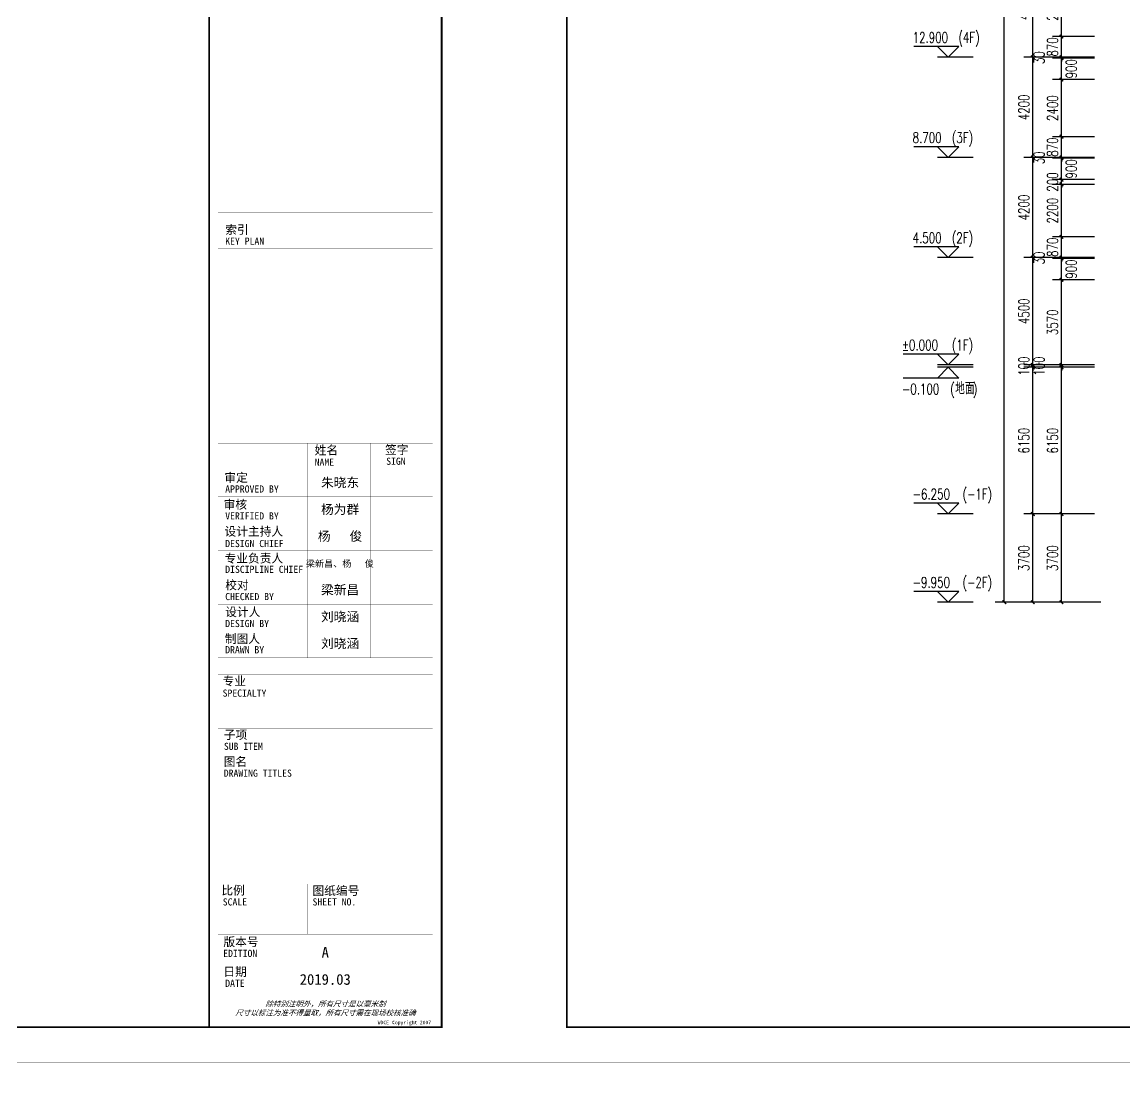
# Model space of a CAD drawing. Extents: x -781494 to 378714, y -27129 to 259749.
# Drawn here: x 107317 to 153563, y 61092 to 105621 of the extents above; entities that cross this region are included whole.
import ezdxf
from ezdxf.enums import TextEntityAlignment as Align

# ---------------------------------------------------------------- set-up
doc = ezdxf.new("R2010")
doc.units = 0
doc.header["$LTSCALE"] = 1000
doc.header["$MEASUREMENT"] = 0
for name, color, linetype in [('00-图签签名_10', 10, 'Continuous'), ('01-标注_尺寸', 124, 'Continuous'), ('DIM_ELEV', 3, 'Continuous'), ('PUB_DIM', 3, 'Continuous'), ('PUB_TEXT', 7, 'Continuous')]:
    doc.layers.add(name, color=color, linetype=linetype)
doc.styles.add('_TCH_DIM', font='SIMPLEX', dxfattribs={"bigfont": 'GBCBIG'})
doc.styles.add('_TCH_DIM_T3', font='SIMPLEX', dxfattribs={"width": 0.705882, "bigfont": 'GBCBIG'})
doc.styles.add('华文细黑', font='STXIHEI.TTF', dxfattribs={"height": 10})
doc.styles.add('图签信息$0$hwxh', font='STXIHEI.TTF')
doc.styles.add('图签信息$0$华文细黑', font='STXIHEI.TTF', dxfattribs={"height": 10})
doc.dimstyles.new('_TCH_ARCH&&150', dxfattribs={"dimtxt": 446.25, "dimasz": 150, "dimexe": 375, "dimexo": 450, "dimgap": 150, "dimtad": 1, "dimdec": 0, "dimzin": 0, "dimdsep": 46, "dimtxsty": '_TCH_DIM_T3', "dimblk": 'ARCHTICK', "dimcen": 0.09, "dimclrt": 7, "dimazin": 2, "dimtfac": 1, "dimtdec": 0, "dimtix": 1, "dimtmove": 2, "dimatfit": 3, "dimfxl": 0, "dimtolj": 1, "dimtzin": 0, "dimarcsym": 0})

# ---------------------------------------------------------------- blocks, each defined once
blk = doc.blocks.new('图框-A1')
for points, const_width in [([(0, 0), (841, 0), (841, 594), (0, 594)], 0.05), ([(766, 584), (25, 584), (25, 10), (766, 10)], 0.5)]:
    blk.add_lwpolyline(points, close=True, dxfattribs=dict(const_width=const_width))
blk = doc.blocks.new('图签信息$0$WDCE Copyright200X')
at = {"const_width": 0.016}
blk.add_lwpolyline([(-10.6, 1.26, 1), (-11.4, 1.26, 1)], format="xyb", close=True, dxfattribs=at)
at = {"style": '图签信息$0$华文细黑'}
for s, p in [('WDCE ', (-11.46, 0.5)), ('     Copyright ', (-3.51, 0.5))]:
    blk.add_text(s, height=1, dxfattribs=at).set_placement(p, align=Align.BOTTOM_RIGHT)
blk.add_text('c', height=0.6, dxfattribs=at).set_placement((-11.04, 1.35), align=Align.MIDDLE_CENTER)
blk.add_attdef('200X', text='', height=1, dxfattribs=at).set_placement((-0.45, 0.5), align=Align.BOTTOM_RIGHT)
blk = doc.blocks.new('图签信息$0$logo2')
h = blk.add_hatch(color=7)
h.paths.add_polyline_path([(19.02, -7.36), (15.84, -7.36), (15.84, -3.97), (18.97, -3.97), (18.97, -4.24), (16.46, -4.24), (16.46, -5.45), (18.81, -5.45), (18.81, -5.69), (16.47, -5.69), (16.47, -7.12), (19.02, -7.12)])
edge = h.paths.add_edge_path()
edge.add_spline(control_points=[(15.26, -4.21), (15.26, -4.21), (15.13, -4.65), (15.13, -4.65), (15.13, -4.65), (14.62, -4.1), (13.73, -4.1), (13.04, -4.1), (12.07, -4.54), (12.08, -5.62), (12.08, -6.49), (12.77, -7.16), (13.73, -7.17), (14.66, -7.17), (15.23, -6.68), (15.23, -6.68), (15.23, -6.68), (15.16, -7.11), (15.16, -7.11), (13.63, -7.7), (11.42, -7.29), (11.41, -5.64), (11.4, -3.72), (14.16, -3.66), (15.26, -4.21)], knot_values=[0, 0, 0, 0, 1, 1, 1, 2, 2, 2, 3, 3, 3, 4, 4, 4, 5, 5, 5, 6, 6, 6, 7, 7, 7, 8, 8, 8, 8], degree=3, periodic=0)
edge = h.paths.add_edge_path(flags=16)
edge.add_spline(control_points=[(10.23, -5.57), (10.23, -5.16), (10.12, -4.83), (9.9, -4.58), (9.63, -4.27), (9.23, -4.12), (8.69, -4.12), (8.69, -4.12), (7.64, -4.12), (7.64, -4.12), (7.64, -4.12), (7.64, -7.1), (7.64, -7.1), (7.64, -7.1), (8.66, -7.1), (8.66, -7.1), (9.13, -7.1), (9.52, -6.93), (9.82, -6.6), (10.09, -6.31), (10.23, -5.96), (10.23, -5.57)], knot_values=[0, 0, 0, 0, 1, 1, 1, 2, 2, 2, 3, 3, 3, 4, 4, 4, 5, 5, 5, 6, 6, 6, 7, 7, 7, 7], degree=3, periodic=0)
edge = h.paths.add_edge_path()
edge.add_spline(control_points=[(10.92, -5.51), (10.92, -5.96), (10.72, -6.37), (10.34, -6.72), (9.92, -7.1), (9.41, -7.29), (8.82, -7.29), (8.82, -7.29), (7.03, -7.29), (7.03, -7.29), (7.03, -7.29), (7.03, -3.92), (7.03, -3.92), (7.03, -3.92), (9.1, -3.92), (9.1, -3.92), (9.59, -3.92), (10.01, -4.06), (10.36, -4.34), (10.73, -4.64), (10.92, -5.03), (10.92, -5.51)], knot_values=[0, 0, 0, 0, 1, 1, 1, 2, 2, 2, 3, 3, 3, 4, 4, 4, 5, 5, 5, 6, 6, 6, 7, 7, 7, 7], degree=3, periodic=0)
at = {"lineweight": 0}
blk.add_lwpolyline([(19.02, -7.36), (15.84, -7.36), (15.84, -3.97), (18.97, -3.97), (18.97, -4.24), (16.46, -4.24), (16.46, -5.45), (18.81, -5.45), (18.81, -5.69), (16.47, -5.69), (16.47, -7.12), (19.02, -7.12), (19.02, -7.36)], dxfattribs=at)
for points, knots in [([(10.92, -5.51), (10.92, -5.96), (10.72, -6.37), (10.34, -6.72), (9.92, -7.1), (9.41, -7.29), (8.82, -7.29), (8.82, -7.29), (7.03, -7.29), (7.03, -7.29), (7.03, -7.29), (7.03, -3.92), (7.03, -3.92), (7.03, -3.92), (9.1, -3.92), (9.1, -3.92), (9.59, -3.92), (10.01, -4.06), (10.36, -4.34), (10.73, -4.64), (10.92, -5.03), (10.92, -5.51)], [0, 0, 0, 0, 1, 1, 1, 2, 2, 2, 3, 3, 3, 4, 4, 4, 5, 5, 5, 6, 6, 6, 7, 7, 7, 7]), ([(10.23, -5.57), (10.23, -5.16), (10.12, -4.83), (9.9, -4.58), (9.63, -4.27), (9.23, -4.12), (8.69, -4.12), (8.69, -4.12), (7.64, -4.12), (7.64, -4.12), (7.64, -4.12), (7.64, -7.1), (7.64, -7.1), (7.64, -7.1), (8.66, -7.1), (8.66, -7.1), (9.13, -7.1), (9.52, -6.93), (9.82, -6.6), (10.09, -6.31), (10.23, -5.96), (10.23, -5.57)], [0, 0, 0, 0, 1, 1, 1, 2, 2, 2, 3, 3, 3, 4, 4, 4, 5, 5, 5, 6, 6, 6, 7, 7, 7, 7]), ([(15.26, -4.21), (15.26, -4.21), (15.13, -4.65), (15.13, -4.65), (15.13, -4.65), (14.62, -4.1), (13.73, -4.1), (13.04, -4.1), (12.07, -4.54), (12.08, -5.62), (12.08, -6.49), (12.77, -7.16), (13.73, -7.17), (14.66, -7.17), (15.23, -6.68), (15.23, -6.68), (15.23, -6.68), (15.16, -7.11), (15.16, -7.11), (13.63, -7.7), (11.42, -7.29), (11.41, -5.64), (11.4, -3.72), (14.16, -3.66), (15.26, -4.21)], [0, 0, 0, 0, 1, 1, 1, 2, 2, 2, 3, 3, 3, 4, 4, 4, 5, 5, 5, 6, 6, 6, 7, 7, 7, 8, 8, 8, 8])]:
    blk.add_open_spline(points, degree=3, knots=knots, dxfattribs=at)
blk = doc.blocks.new('图签信息$0$logo1')
h = blk.add_hatch(color=8)
edge = h.paths.add_edge_path()
edge.add_spline(control_points=[(3.86, -5.21), (3.63, -5.88), (3.39, -6.56), (3.39, -6.56), (3.39, -6.56), (2.5, -3.91), (2.5, -3.91), (2.5, -3.91), (1.8, -3.91), (1.69, -3.91), (2.02, -4.39), (2.95, -7.27), (2.95, -7.27), (2.95, -7.27), (3.44, -7.27), (3.44, -7.27), (3.44, -7.27), (4.03, -5.66), (4.03, -5.66), (4.03, -5.66), (3.86, -5.21), (3.86, -5.21)], knot_values=[0, 0, 0, 0, 1, 1, 1, 2, 2, 2, 3, 3, 3, 4, 4, 4, 5, 5, 5, 6, 6, 6, 7, 7, 7, 7], degree=3, periodic=0)
h = blk.add_hatch(color=7)
edge = h.paths.add_edge_path()
edge.add_spline(control_points=[(6.04, -3.91), (6.09, -4.1), (5.2, -6.56), (5.2, -6.56), (5.2, -6.56), (4.3, -3.91), (4.3, -3.91), (4.3, -3.91), (3.6, -3.91), (3.49, -3.91), (3.82, -4.39), (4.75, -7.27), (4.75, -7.27), (4.75, -7.27), (5.24, -7.27), (5.24, -7.27), (5.24, -7.27), (6.33, -4.3), (6.33, -4.3), (6.33, -4.3), (6.48, -3.91), (6.48, -3.91), (6.48, -3.91), (6.21, -3.91), (6.04, -3.91)], knot_values=[0, 0, 0, 0, 1, 1, 1, 2, 2, 2, 3, 3, 3, 4, 4, 4, 5, 5, 5, 6, 6, 6, 7, 7, 7, 8, 8, 8, 8], degree=3, periodic=0)
at = {"color": 8, "lineweight": 0}
blk.add_open_spline([(3.86, -5.21), (3.63, -5.88), (3.39, -6.56), (3.39, -6.56), (3.39, -6.56), (2.5, -3.91), (2.5, -3.91), (2.5, -3.91), (1.8, -3.91), (1.69, -3.91), (2.02, -4.39), (2.95, -7.27), (2.95, -7.27), (2.95, -7.27), (3.44, -7.27), (3.44, -7.27), (3.44, -7.27), (4.03, -5.66), (4.03, -5.66), (4.03, -5.66), (3.86, -5.21), (3.86, -5.21)], degree=3, knots=[0, 0, 0, 0, 1, 1, 1, 2, 2, 2, 3, 3, 3, 4, 4, 4, 5, 5, 5, 6, 6, 6, 7, 7, 7, 7], dxfattribs=at)
at = {"lineweight": 0}
blk.add_open_spline([(6.04, -3.91), (6.09, -4.1), (5.2, -6.56), (5.2, -6.56), (5.2, -6.56), (4.3, -3.91), (4.3, -3.91), (4.3, -3.91), (3.6, -3.91), (3.49, -3.91), (3.82, -4.39), (4.75, -7.27), (4.75, -7.27), (4.75, -7.27), (5.24, -7.27), (5.24, -7.27), (5.24, -7.27), (6.33, -4.3), (6.33, -4.3), (6.33, -4.3), (6.48, -3.91), (6.48, -3.91), (6.48, -3.91), (6.21, -3.91), (6.04, -3.91)], degree=3, knots=[0, 0, 0, 0, 1, 1, 1, 2, 2, 2, 3, 3, 3, 4, 4, 4, 5, 5, 5, 6, 6, 6, 7, 7, 7, 8, 8, 8, 8], dxfattribs=at)
blk.add_blockref('图签信息$0$logo2', (0, 0))
blk = doc.blocks.new('图签信息$0$时间-logo')
at = {"layer": 'Defpoints', "lineweight": 0}
blk.add_lwpolyline([(0, -23.46), (-21.17, -23.46), (-21.17, 0), (0, 0), (0, -23.46)], dxfattribs=at)
blk.add_blockref('图签信息$0$logo1', (-20.97, 0))
at = {"style": '图签信息$0$hwxh'}
for s, height, p in [('华通设计顾问工程有限公司 ', 1.15, (-19.73, -9.05)), ('WALTON DESIGN & CONSULTING ENGINEERING CO., LTD.', 0.5, (-19.5, -10.1)), ('地址:北京市西城区西直门南小街135号西派国际3号楼 100035', 0.5, (-19.48, -11.94)), ('Address: Building No.3 C-Park, No.135 Xizhimen South Street, ', 0.47, (-19.48, -12.83)), ('Xicheng District, Beijing 100035, China ', 0.47, (-16.69, -13.72)), ('电话 Tel：                        （8610）83957395 ', 0.5, (-19.56, -14.91)), ('传真 Fax：                      （8610）83957590 ', 0.5, (-19.48, -15.8)), ('主页 Web：                      www.WDCE.com ', 0.5, (-19.48, -16.69)), ('邮件 E-mail：                    office@WDCE.com ', 0.5, (-19.48, -17.58)), ('资质号 Licence No.：    建筑甲级 A111010265 ', 0.5, (-19.48, -18.47)), ('   规划甲级 101195', 0.5, (-12.6, -19.36))]:
    blk.add_text(s, height=height, dxfattribs=at).set_placement(p)
blk = doc.blocks.new('图签信息')
at = {"const_width": 0.5}
for points in [[(-65, 574), (-65, 500.5), (0, 500.5), (0, 574)], [(-65, 0), (0, 0), (0, 500.5), (-65, 500.5)]]:
    blk.add_lwpolyline(points, close=True, dxfattribs=at)
at = {"const_width": 0.05}
for points in [[(-65, 566.5), (0, 566.5)], [(-39.14, 566.5), (-39.14, 500.5)], [(-19.1, 566.5), (-19.1, 500.5)], [(-65, 560.5), (0, 560.5)], [(-65, 554.5), (0, 554.5)], [(-65, 548.5), (0, 548.5)], [(-65, 542.5), (0, 542.5)], [(-65, 536.5), (0, 536.5)], [(-65, 530.5), (0, 530.5)], [(-65, 524.5), (0, 524.5)], [(-65, 518.5), (0, 518.5)], [(-65, 512.5), (0, 512.5)], [(-65, 512.5), (0, 512.5)], [(-65, 506.5), (0, 506.5)], [(-65, 500.5), (0, 500.5)], [(-62.5, 450.87), (-2.5, 450.87)], [(-62.5, 440.87), (-2.5, 440.87)], [(-2.5, 407.85), (-2.5, 436.12), (-62.5, 436.12), (-62.5, 407.85)], [(-62.5, 407.85), (-2.5, 407.85)], [(-62.5, 404.92), (-62.5, 227.83)], [(-62.5, 404.92), (-2.5, 404.92)], [(-62.5, 227.83), (-2.5, 227.83), (-2.5, 404.92)], [(-57.5, 338.36), (-7.5, 338.36)], [(-57.5, 288.83), (-7.5, 288.83)], [(-57.5, 234.85), (-7.5, 234.85)], [(-62.5, 227.83), (-2.5, 227.83)], [(-62.5, 217.74), (-2.5, 217.74)], [(-62.5, 103.26), (-2.5, 103.26), (-2.5, 163.26), (-62.5, 163.26), (-62.5, 103.26)], [(-37.5, 163.26), (-37.5, 103.26)], [(-20, 163.26), (-20, 103.26)], [(-62.5, 155.76), (-2.5, 155.76)], [(-62.5, 148.26), (-2.5, 148.26)], [(-62.5, 140.76), (-2.5, 140.76)], [(-62.5, 133.26), (-2.5, 133.26)], [(-62.5, 125.76), (-2.5, 125.76)], [(-62.5, 118.26), (-2.5, 118.26)], [(-62.5, 110.76), (-2.5, 110.76)], [(-62.5, 98.5), (-2.5, 98.5), (-2.5, 10), (-62.5, 10), (-62.5, 98.5)], [(-62.5, 83.5), (-2.5, 83.5)], [(-62.5, 76), (-2.5, 76)], [(-62.5, 40), (-2.5, 40)], [(-37.5, 40), (-37.5, 26)], [(-62.5, 26), (-2.5, 26)], [(-62.5, 18), (-2.5, 18)]]:
    blk.add_lwpolyline(points, dxfattribs=at)
at = {"ltscale": 0.001, "xscale": 2.834689937531525, "yscale": 2.834689937531525, "zscale": 2.834689937531525}
blk.add_blockref('图签信息$0$时间-logo', (-2.5, 404.92), dxfattribs=at)
blk.add_blockref('图签信息$0$WDCE Copyright200X', (-2.5, 0)).add_auto_attribs({'200X': '2007'})
at = {"style": '图签信息$0$华文细黑'}
for s, height, p in [('会签栏', 2.4, (-32.5, 573)), ('COUNTERSIGN', 2, (-32.5, 569.6))]:
    blk.add_text(s, height=height, dxfattribs=at).set_placement(p, align=Align.TOP_CENTER)
for s, height, p in [('签字', 2.4, (-37.22, 564.63)), ('日期', 2.4, (-17.79, 564.58)), ('SIGN', 2, (-30.32, 563.88)), ('DATE', 2, (-10.96, 563.7)), ('总图', 2.4, (-63, 559.5)), ('建筑', 2.4, (-63, 553.5)), ('结构', 2.4, (-63, 547.5)), ('给排水', 2.4, (-63, 541.5)), ('暖通', 2.4, (-63, 535.5)), ('电气', 2.4, (-63, 529.5)), ('景观', 2.4, (-63, 523.5)), ('室内', 2.4, (-63, 517.5)), ('方案', 2.4, (-63, 511.5)), ('绿色', 2.4, (-63, 505.5)), ('项目名称', 2.4, (-60.5, 498)), ('PROJECT NAME', 2, (-60.5, 494.08)), ('设计号', 2.4, (-60.54, 457.48)), ('PROJECT NO.', 2, (-60.5, 453.97)), ('阶段', 2.4, (-60.5, 447.47)), ('STAGE', 2, (-60.5, 443.97)), ('委托方', 2, (-60.9, 434.86)), ('CLIENT', 2, (-60.9, 431.86)), ('设计方', 2, (-60.5, 403.83)), ('DESIGNER', 2, (-60.5, 400.83)), ('索引', 2.4, (-60.5, 224.14)), ('KEY PLAN', 2, (-60.5, 220.74)), ('姓名', 2.4, (-35.5, 162.47)), ('签字', 2.4, (-15.81, 162.57)), ('NAME', 2, (-35.5, 158.96)), ('SIGN', 2, (-15.5, 159.2)), ('审定', 2.4, (-60.73, 154.81)), ('APPROVED BY', 2, (-60.5, 151.44)), ('审核', 2.4, (-60.95, 147.29)), ('VERIFIED BY', 2, (-60.5, 143.91)), ('设计主持人', 2.4, (-60.68, 139.76)), ('DESIGN CHIEF', 2, (-60.5, 136.19)), ('专业负责人', 2.4, (-60.67, 132.26)), ('DISCIPLINE CHIEF', 2, (-60.5, 128.98)), ('校对', 2.4, (-60.5, 124.76)), ('CHECKED BY', 2, (-60.5, 121.37)), ('设计人', 2.4, (-60.5, 117.26)), ('DESIGN BY', 2, (-60.5, 113.83)), ('制图人', 2.4, (-60.61, 109.76)), ('DRAWN BY', 2, (-60.5, 106.5)), ('专业', 2.4, (-61.23, 97.93)), ('SPECIALTY', 2, (-61.23, 94.38)), ('子项', 2.4, (-60.88, 82.92)), ('SUB ITEM', 2, (-60.88, 79.5)), ('图名', 2.4, (-60.91, 75.41)), ('DRAWING TITLES', 2, (-60.91, 72)), ('比例', 2.4, (-61.56, 39.42)), ('图纸编号', 2.4, (-36.1, 39.32)), ('SCALE', 2, (-61.19, 36)), ('SHEET NO.', 2, (-36.1, 36)), ('版本号', 2.4, (-61, 25.03)), ('EDITION', 2, (-61.06, 21.61)), ('日期', 2.4, (-61, 16.68)), ('DATE', 2, (-60.5, 13.26))]:
    blk.add_text(s, height=height, dxfattribs=at).set_placement(p, align=Align.TOP_LEFT)
for s, p in [('SITE PLAN', (-40.06, 557.7)), ('ARCHITECTURE', (-40.06, 552.7)), ('STRUCTURE', (-40.06, 546.7)), ('WATER', (-40.06, 540.7)), ('VENTILATION', (-40.06, 534.7)), ('ELECTRIC', (-40.14, 528.89)), ('LANDSCAPE', (-40.14, 522.89)), ('INTERIORS', (-40.14, 516.89)), ('PLAN', (-40.14, 510.89)), ('GREEN', (-40.14, 504.89))]:
    blk.add_text(s, height=1.5, dxfattribs=at).set_placement(p, align=Align.TOP_RIGHT)
at = {"color": 4, "style": '图签信息$0$华文细黑', "width": 0.75}
for s, p in [('通州区台湖镇104、109地块', (-32.5, 480.78)), ('F3其他类多功能用地项目', (-32.5, 470.91))]:
    blk.add_text(s, height=4.5, dxfattribs=at).set_placement(p, align=Align.CENTER)
at = {"color": 4, "style": '图签信息$0$华文细黑'}
for s, p in [('A', (-32.53, 19.4)), ('2019.03', (-32.53, 11.84))]:
    blk.add_text(s, height=3, dxfattribs=at).set_placement(p, align=Align.CENTER)
at = {"style": '图签信息$0$华文细黑', "oblique": 20}
for s, p in [('除特别注明外，所有尺寸是以毫米制', (-32.5, 6.5)), ('尺寸以标注为准不得量取，所有尺寸需在现场校核准确', (-32.5, 4))]:
    blk.add_text(s, height=1.5, dxfattribs=at).set_placement(p, align=Align.MIDDLE_CENTER)
at = {"color": 4, "ltscale": 0.001, "char_height": 3, "width": 58.4895, "style": '图签信息$0$华文细黑'}
for s, insert, attachment_point in [('通17-03', (-40.06, 455.51), 4), ('施工图', (-40.06, 445.51), 4), ('北京光谷科技园\\P开发建设有限公司', (-32.9, 419.71), 5)]:
    blk.add_mtext(s, dxfattribs=dict(at, insert=insert, attachment_point=attachment_point))
blk = doc.blocks.new('图签-A1')
at = {"color": 2}
blk.add_blockref('图签信息', (0, 0), dxfattribs=at)
blk = doc.blocks.new('_ArchTick')
at = {"color": 0, "linetype": 'ByBlock', "const_width": 0.4}
blk.add_lwpolyline([(-0.5, -0.5), (0.5, 0.5)], dxfattribs=at)
blk = doc.blocks.new('*D304')
at = {"layer": 'Defpoints', "color": 0, "transparency": 16777216}
for p in [(12391, 29919), (14228, 29919), (14228, 25719)]:
    blk.add_point(p, dxfattribs=at)
at = {"layer": 'PUB_DIM', "color": 0, "lineweight": -2, "transparency": 16777216}
for p, q in [((13778, 29919), (12016, 29919)), ((12391, 25719), (12391, 29919)), ((13778, 25719), (12016, 25719))]:
    blk.add_line(p, q, dxfattribs=at)
at = {"layer": 'PUB_DIM', "color": 0, "lineweight": -2, "transparency": 16777216, "xscale": 150, "yscale": 150, "zscale": 150}
for p, rotation in [((12391, 29919), 90), ((12391, 25719), 270)]:
    blk.add_blockref('_ArchTick', p, dxfattribs=dict(at, rotation=rotation))
at = {"layer": 'PUB_DIM', "color": 7, "transparency": 16777216, "insert": (12017, 27819), "char_height": 446.2, "attachment_point": 5, "rotation": 90, "style": '_TCH_DIM_T3'}
blk.add_mtext('\\A1;4200', dxfattribs=at)
blk = doc.blocks.new('*D305')
at = {"layer": 'Defpoints', "color": 0, "transparency": 16777216}
for p in [(12391, 25719), (14228, 25719), (14228, 21519)]:
    blk.add_point(p, dxfattribs=at)
at = {"layer": 'PUB_DIM', "color": 0, "lineweight": -2, "transparency": 16777216}
for p, q in [((13778, 25719), (12016, 25719)), ((12391, 21519), (12391, 25719)), ((13778, 21519), (12016, 21519))]:
    blk.add_line(p, q, dxfattribs=at)
at = {"layer": 'PUB_DIM', "color": 0, "lineweight": -2, "transparency": 16777216, "xscale": 150, "yscale": 150, "zscale": 150}
for p, rotation in [((12391, 25719), 90), ((12391, 21519), 270)]:
    blk.add_blockref('_ArchTick', p, dxfattribs=dict(at, rotation=rotation))
at = {"layer": 'PUB_DIM', "color": 7, "transparency": 16777216, "insert": (12017, 23619), "char_height": 446.2, "attachment_point": 5, "rotation": 90, "style": '_TCH_DIM_T3'}
blk.add_mtext('\\A1;4200', dxfattribs=at)
blk = doc.blocks.new('*D306')
at = {"layer": 'Defpoints', "color": 0, "transparency": 16777216}
for p in [(12391, 21519), (14228, 21519), (14228, 17319)]:
    blk.add_point(p, dxfattribs=at)
at = {"layer": 'PUB_DIM', "color": 0, "lineweight": -2, "transparency": 16777216}
for p, q in [((13778, 21519), (12016, 21519)), ((12391, 17319), (12391, 21519)), ((13778, 17319), (12016, 17319))]:
    blk.add_line(p, q, dxfattribs=at)
at = {"layer": 'PUB_DIM', "color": 0, "lineweight": -2, "transparency": 16777216, "xscale": 150, "yscale": 150, "zscale": 150}
for p, rotation in [((12391, 21519), 90), ((12391, 17319), 270)]:
    blk.add_blockref('_ArchTick', p, dxfattribs=dict(at, rotation=rotation))
at = {"layer": 'PUB_DIM', "color": 7, "transparency": 16777216, "insert": (12017, 19419), "char_height": 446.2, "attachment_point": 5, "rotation": 90, "style": '_TCH_DIM_T3'}
blk.add_mtext('\\A1;4200', dxfattribs=at)
blk = doc.blocks.new('*D307')
at = {"layer": 'Defpoints', "color": 0, "transparency": 16777216}
for p in [(12391, 17319), (14228, 17319), (14228, 12819)]:
    blk.add_point(p, dxfattribs=at)
at = {"layer": 'PUB_DIM', "color": 0, "lineweight": -2, "transparency": 16777216}
for p, q in [((13778, 17319), (12016, 17319)), ((12391, 12819), (12391, 17319)), ((13778, 12819), (12016, 12819))]:
    blk.add_line(p, q, dxfattribs=at)
at = {"layer": 'PUB_DIM', "color": 0, "lineweight": -2, "transparency": 16777216, "xscale": 150, "yscale": 150, "zscale": 150}
for p, rotation in [((12391, 17319), 90), ((12391, 12819), 270)]:
    blk.add_blockref('_ArchTick', p, dxfattribs=dict(at, rotation=rotation))
at = {"layer": 'PUB_DIM', "color": 7, "transparency": 16777216, "insert": (12017, 15069), "char_height": 446.2, "attachment_point": 5, "rotation": 90, "style": '_TCH_DIM_T3'}
blk.add_mtext('\\A1;4500', dxfattribs=at)
blk = doc.blocks.new('*D308')
at = {"layer": 'Defpoints', "color": 0, "transparency": 16777216}
for p in [(12391, 12819), (14228, 12819), (14228, 12719)]:
    blk.add_point(p, dxfattribs=at)
at = {"layer": 'PUB_DIM', "color": 0, "lineweight": -2, "transparency": 16777216}
for p, q in [((12391, 12819), (12391, 12969)), ((13778, 12819), (12016, 12819)), ((13778, 12719), (12016, 12719)), ((12391, 12719), (12391, 12819)), ((12391, 12719), (12391, 12569))]:
    blk.add_line(p, q, dxfattribs=at)
at = {"layer": 'PUB_DIM', "color": 0, "lineweight": -2, "transparency": 16777216, "xscale": 150, "yscale": 150, "zscale": 150}
for p, rotation in [((12391, 12819), 270), ((12391, 12719), 90)]:
    blk.add_blockref('_ArchTick', p, dxfattribs=dict(at, rotation=rotation))
at = {"layer": 'PUB_DIM', "color": 7, "transparency": 16777216, "insert": (12017, 12769), "char_height": 446.2, "attachment_point": 5, "rotation": 90, "style": '_TCH_DIM_T3'}
blk.add_mtext('\\A1;100', dxfattribs=at)
blk = doc.blocks.new('*D309')
at = {"layer": 'Defpoints', "color": 0, "transparency": 16777216}
for p in [(12391, 12719), (14228, 12719), (14228, 6569)]:
    blk.add_point(p, dxfattribs=at)
at = {"layer": 'PUB_DIM', "color": 0, "lineweight": -2, "transparency": 16777216}
for p, q in [((13778, 12719), (12016, 12719)), ((12391, 6569), (12391, 12719)), ((13778, 6569), (12016, 6569))]:
    blk.add_line(p, q, dxfattribs=at)
at = {"layer": 'PUB_DIM', "color": 0, "lineweight": -2, "transparency": 16777216, "xscale": 150, "yscale": 150, "zscale": 150}
for p, rotation in [((12391, 12719), 90), ((12391, 6569), 270)]:
    blk.add_blockref('_ArchTick', p, dxfattribs=dict(at, rotation=rotation))
at = {"layer": 'PUB_DIM', "color": 7, "transparency": 16777216, "insert": (12017, 9644), "char_height": 446.2, "attachment_point": 5, "rotation": 90, "style": '_TCH_DIM_T3'}
blk.add_mtext('\\A1;6150', dxfattribs=at)
blk = doc.blocks.new('*D310')
at = {"layer": 'Defpoints', "color": 0, "transparency": 16777216}
for p in [(12391, 6569), (14228, 6569), (14228, 2869)]:
    blk.add_point(p, dxfattribs=at)
at = {"layer": 'PUB_DIM', "color": 0, "lineweight": -2, "transparency": 16777216}
for p, q in [((13778, 6569), (12016, 6569)), ((12391, 2869), (12391, 6569)), ((13778, 2869), (12016, 2869))]:
    blk.add_line(p, q, dxfattribs=at)
at = {"layer": 'PUB_DIM', "color": 0, "lineweight": -2, "transparency": 16777216, "xscale": 150, "yscale": 150, "zscale": 150}
for p, rotation in [((12391, 6569), 90), ((12391, 2869), 270)]:
    blk.add_blockref('_ArchTick', p, dxfattribs=dict(at, rotation=rotation))
at = {"layer": 'PUB_DIM', "color": 7, "transparency": 16777216, "insert": (12017, 4719), "char_height": 446.2, "attachment_point": 5, "rotation": 90, "style": '_TCH_DIM_T3'}
blk.add_mtext('\\A1;3700', dxfattribs=at)
blk = doc.blocks.new('*D311')
at = {"layer": 'Defpoints', "color": 0, "transparency": 16777216}
for p in [(11191, 57619), (15690, 57619), (15690, 2869)]:
    blk.add_point(p, dxfattribs=at)
at = {"layer": 'PUB_DIM', "color": 0, "lineweight": -2, "transparency": 16777216}
for p, q in [((15240, 57619), (10816, 57619)), ((11191, 2869), (11191, 57619)), ((15240, 2869), (10816, 2869))]:
    blk.add_line(p, q, dxfattribs=at)
at = {"layer": 'PUB_DIM', "color": 0, "lineweight": -2, "transparency": 16777216, "xscale": 150, "yscale": 150, "zscale": 150}
for p, rotation in [((11191, 57619), 90), ((11191, 2869), 270)]:
    blk.add_blockref('_ArchTick', p, dxfattribs=dict(at, rotation=rotation))
at = {"layer": 'PUB_DIM', "color": 7, "transparency": 16777216, "insert": (10817, 30244), "char_height": 446.2, "attachment_point": 5, "rotation": 90, "style": '_TCH_DIM_T3'}
blk.add_mtext('\\A1;54750', dxfattribs=at)
blk = doc.blocks.new('*D343')
at = {"layer": 'Defpoints', "color": 0, "transparency": 16777216}
for p in [(13591, 28989), (15428, 28989), (15428, 26589)]:
    blk.add_point(p, dxfattribs=at)
at = {"layer": 'PUB_DIM', "color": 0, "lineweight": -2, "transparency": 16777216}
for p, q in [((14978, 28989), (13216, 28989)), ((13591, 26589), (13591, 28989)), ((14978, 26589), (13216, 26589))]:
    blk.add_line(p, q, dxfattribs=at)
at = {"layer": 'PUB_DIM', "color": 0, "lineweight": -2, "transparency": 16777216, "xscale": 150, "yscale": 150, "zscale": 150}
for p, rotation in [((13591, 28989), 90), ((13591, 26589), 270)]:
    blk.add_blockref('_ArchTick', p, dxfattribs=dict(at, rotation=rotation))
at = {"layer": 'PUB_DIM', "color": 7, "transparency": 16777216, "insert": (13217, 27789), "char_height": 446.2, "attachment_point": 5, "rotation": 90, "style": '_TCH_DIM_T3'}
blk.add_mtext('\\A1;2400', dxfattribs=at)
blk = doc.blocks.new('*D344')
at = {"layer": 'Defpoints', "color": 0, "transparency": 16777216}
for p in [(13591, 26589), (15428, 26589), (15428, 25719)]:
    blk.add_point(p, dxfattribs=at)
at = {"layer": 'PUB_DIM', "color": 0, "lineweight": -2, "transparency": 16777216}
for p, q in [((14978, 26589), (13216, 26589)), ((13591, 26589), (13591, 26739)), ((13591, 25719), (13591, 26589)), ((14978, 25719), (13216, 25719)), ((13591, 25719), (13591, 25569))]:
    blk.add_line(p, q, dxfattribs=at)
at = {"layer": 'PUB_DIM', "color": 0, "lineweight": -2, "transparency": 16777216, "xscale": 150, "yscale": 150, "zscale": 150}
for p, rotation in [((13591, 26589), 270), ((13591, 25719), 90)]:
    blk.add_blockref('_ArchTick', p, dxfattribs=dict(at, rotation=rotation))
at = {"layer": 'PUB_DIM', "color": 7, "transparency": 16777216, "insert": (13217, 26154), "char_height": 446.2, "attachment_point": 5, "rotation": 90, "style": '_TCH_DIM_T3'}
blk.add_mtext('\\A1;870', dxfattribs=at)
blk = doc.blocks.new('*D345')
at = {"layer": 'Defpoints', "color": 0, "transparency": 16777216}
for p in [(13591, 25719), (15428, 25719), (15428, 25689)]:
    blk.add_point(p, dxfattribs=at)
at = {"layer": 'PUB_DIM', "color": 0, "lineweight": -2, "transparency": 16777216}
for p, q in [((14978, 25719), (13216, 25719)), ((14978, 25689), (13216, 25689)), ((13591, 25719), (13591, 25869)), ((13591, 25689), (13591, 25719)), ((13591, 25689), (13591, 25539))]:
    blk.add_line(p, q, dxfattribs=at)
at = {"layer": 'PUB_DIM', "color": 0, "lineweight": -2, "transparency": 16777216, "xscale": 150, "yscale": 150, "zscale": 150}
for p, rotation in [((13591, 25719), 270), ((13591, 25689), 90)]:
    blk.add_blockref('_ArchTick', p, dxfattribs=dict(at, rotation=rotation))
at = {"layer": 'PUB_DIM', "color": 7, "transparency": 16777216, "insert": (12653, 25704), "char_height": 446.2, "attachment_point": 5, "rotation": 90, "style": '_TCH_DIM_T3'}
blk.add_mtext('\\A1;30', dxfattribs=at)
blk = doc.blocks.new('*D346')
at = {"layer": 'Defpoints', "color": 0, "transparency": 16777216}
for p in [(13591, 25689), (15428, 25689), (15428, 24789)]:
    blk.add_point(p, dxfattribs=at)
at = {"layer": 'PUB_DIM', "color": 0, "lineweight": -2, "transparency": 16777216}
for p, q in [((14978, 25689), (13216, 25689)), ((13591, 24789), (13591, 25689)), ((14978, 24789), (13216, 24789))]:
    blk.add_line(p, q, dxfattribs=at)
at = {"layer": 'PUB_DIM', "color": 0, "lineweight": -2, "transparency": 16777216, "xscale": 150, "yscale": 150, "zscale": 150}
for p, rotation in [((13591, 25689), 90), ((13591, 24789), 270)]:
    blk.add_blockref('_ArchTick', p, dxfattribs=dict(at, rotation=rotation))
at = {"layer": 'PUB_DIM', "color": 7, "transparency": 16777216, "insert": (14003, 25239), "char_height": 446.2, "attachment_point": 5, "rotation": 90, "style": '_TCH_DIM_T3'}
blk.add_mtext('\\A1;900', dxfattribs=at)
blk = doc.blocks.new('*D347')
at = {"layer": 'Defpoints', "color": 0, "transparency": 16777216}
for p in [(13591, 24789), (15428, 24789), (15428, 22389)]:
    blk.add_point(p, dxfattribs=at)
at = {"layer": 'PUB_DIM', "color": 0, "lineweight": -2, "transparency": 16777216}
for p, q in [((14978, 24789), (13216, 24789)), ((13591, 22389), (13591, 24789)), ((14978, 22389), (13216, 22389))]:
    blk.add_line(p, q, dxfattribs=at)
at = {"layer": 'PUB_DIM', "color": 0, "lineweight": -2, "transparency": 16777216, "xscale": 150, "yscale": 150, "zscale": 150}
for p, rotation in [((13591, 24789), 90), ((13591, 22389), 270)]:
    blk.add_blockref('_ArchTick', p, dxfattribs=dict(at, rotation=rotation))
at = {"layer": 'PUB_DIM', "color": 7, "transparency": 16777216, "insert": (13217, 23589), "char_height": 446.2, "attachment_point": 5, "rotation": 90, "style": '_TCH_DIM_T3'}
blk.add_mtext('\\A1;2400', dxfattribs=at)
blk = doc.blocks.new('*D348')
at = {"layer": 'Defpoints', "color": 0, "transparency": 16777216}
for p in [(13591, 22389), (15428, 22389), (15428, 21519)]:
    blk.add_point(p, dxfattribs=at)
at = {"layer": 'PUB_DIM', "color": 0, "lineweight": -2, "transparency": 16777216}
for p, q in [((14978, 22389), (13216, 22389)), ((13591, 22389), (13591, 22539)), ((13591, 21519), (13591, 22389)), ((14978, 21519), (13216, 21519)), ((13591, 21519), (13591, 21369))]:
    blk.add_line(p, q, dxfattribs=at)
at = {"layer": 'PUB_DIM', "color": 0, "lineweight": -2, "transparency": 16777216, "xscale": 150, "yscale": 150, "zscale": 150}
for p, rotation in [((13591, 22389), 270), ((13591, 21519), 90)]:
    blk.add_blockref('_ArchTick', p, dxfattribs=dict(at, rotation=rotation))
at = {"layer": 'PUB_DIM', "color": 7, "transparency": 16777216, "insert": (13217, 21954), "char_height": 446.2, "attachment_point": 5, "rotation": 90, "style": '_TCH_DIM_T3'}
blk.add_mtext('\\A1;870', dxfattribs=at)
blk = doc.blocks.new('*D349')
at = {"layer": 'Defpoints', "color": 0, "transparency": 16777216}
for p in [(13591, 21519), (15428, 21519), (15428, 21489)]:
    blk.add_point(p, dxfattribs=at)
at = {"layer": 'PUB_DIM', "color": 0, "lineweight": -2, "transparency": 16777216}
for p, q in [((14978, 21519), (13216, 21519)), ((14978, 21489), (13216, 21489)), ((13591, 21519), (13591, 21669)), ((13591, 21489), (13591, 21519)), ((13591, 21489), (13591, 21339))]:
    blk.add_line(p, q, dxfattribs=at)
at = {"layer": 'PUB_DIM', "color": 0, "lineweight": -2, "transparency": 16777216, "xscale": 150, "yscale": 150, "zscale": 150}
for p, rotation in [((13591, 21519), 270), ((13591, 21489), 90)]:
    blk.add_blockref('_ArchTick', p, dxfattribs=dict(at, rotation=rotation))
at = {"layer": 'PUB_DIM', "color": 7, "transparency": 16777216, "insert": (12653, 21504), "char_height": 446.2, "attachment_point": 5, "rotation": 90, "style": '_TCH_DIM_T3'}
blk.add_mtext('\\A1;30', dxfattribs=at)
blk = doc.blocks.new('*D350')
at = {"layer": 'Defpoints', "color": 0, "transparency": 16777216}
for p in [(13591, 21489), (15428, 21489), (15428, 20589)]:
    blk.add_point(p, dxfattribs=at)
at = {"layer": 'PUB_DIM', "color": 0, "lineweight": -2, "transparency": 16777216}
for p, q in [((14978, 21489), (13216, 21489)), ((13591, 20589), (13591, 21489)), ((14978, 20589), (13216, 20589))]:
    blk.add_line(p, q, dxfattribs=at)
at = {"layer": 'PUB_DIM', "color": 0, "lineweight": -2, "transparency": 16777216, "xscale": 150, "yscale": 150, "zscale": 150}
for p, rotation in [((13591, 21489), 90), ((13591, 20589), 270)]:
    blk.add_blockref('_ArchTick', p, dxfattribs=dict(at, rotation=rotation))
at = {"layer": 'PUB_DIM', "color": 7, "transparency": 16777216, "insert": (14003, 21039), "char_height": 446.2, "attachment_point": 5, "rotation": 90, "style": '_TCH_DIM_T3'}
blk.add_mtext('\\A1;900', dxfattribs=at)
blk = doc.blocks.new('*D351')
at = {"layer": 'Defpoints', "color": 0, "transparency": 16777216}
for p in [(13591, 20589), (15428, 20589), (15428, 20389)]:
    blk.add_point(p, dxfattribs=at)
at = {"layer": 'PUB_DIM', "color": 0, "lineweight": -2, "transparency": 16777216}
for p, q in [((14978, 20589), (13216, 20589)), ((14978, 20389), (13216, 20389)), ((13591, 20589), (13591, 20739)), ((13591, 20389), (13591, 20589)), ((13591, 20389), (13591, 20239))]:
    blk.add_line(p, q, dxfattribs=at)
at = {"layer": 'PUB_DIM', "color": 0, "lineweight": -2, "transparency": 16777216, "xscale": 150, "yscale": 150, "zscale": 150}
for p, rotation in [((13591, 20589), 270), ((13591, 20389), 90)]:
    blk.add_blockref('_ArchTick', p, dxfattribs=dict(at, rotation=rotation))
at = {"layer": 'PUB_DIM', "color": 7, "transparency": 16777216, "insert": (13217, 20489), "char_height": 446.2, "attachment_point": 5, "rotation": 90, "style": '_TCH_DIM_T3'}
blk.add_mtext('\\A1;200', dxfattribs=at)
blk = doc.blocks.new('*D352')
at = {"layer": 'Defpoints', "color": 0, "transparency": 16777216}
for p in [(13591, 20389), (15428, 20389), (15428, 18189)]:
    blk.add_point(p, dxfattribs=at)
at = {"layer": 'PUB_DIM', "color": 0, "lineweight": -2, "transparency": 16777216}
for p, q in [((14978, 20389), (13216, 20389)), ((13591, 18189), (13591, 20389)), ((14978, 18189), (13216, 18189))]:
    blk.add_line(p, q, dxfattribs=at)
at = {"layer": 'PUB_DIM', "color": 0, "lineweight": -2, "transparency": 16777216, "xscale": 150, "yscale": 150, "zscale": 150}
for p, rotation in [((13591, 20389), 90), ((13591, 18189), 270)]:
    blk.add_blockref('_ArchTick', p, dxfattribs=dict(at, rotation=rotation))
at = {"layer": 'PUB_DIM', "color": 7, "transparency": 16777216, "insert": (13217, 19289), "char_height": 446.2, "attachment_point": 5, "rotation": 90, "style": '_TCH_DIM_T3'}
blk.add_mtext('\\A1;2200', dxfattribs=at)
blk = doc.blocks.new('*D353')
at = {"layer": 'Defpoints', "color": 0, "transparency": 16777216}
for p in [(13591, 18189), (15428, 18189), (15428, 17319)]:
    blk.add_point(p, dxfattribs=at)
at = {"layer": 'PUB_DIM', "color": 0, "lineweight": -2, "transparency": 16777216}
for p, q in [((14978, 18189), (13216, 18189)), ((13591, 18189), (13591, 18339)), ((13591, 17319), (13591, 18189)), ((14978, 17319), (13216, 17319)), ((13591, 17319), (13591, 17169))]:
    blk.add_line(p, q, dxfattribs=at)
at = {"layer": 'PUB_DIM', "color": 0, "lineweight": -2, "transparency": 16777216, "xscale": 150, "yscale": 150, "zscale": 150}
for p, rotation in [((13591, 18189), 270), ((13591, 17319), 90)]:
    blk.add_blockref('_ArchTick', p, dxfattribs=dict(at, rotation=rotation))
at = {"layer": 'PUB_DIM', "color": 7, "transparency": 16777216, "insert": (13217, 17754), "char_height": 446.2, "attachment_point": 5, "rotation": 90, "style": '_TCH_DIM_T3'}
blk.add_mtext('\\A1;870', dxfattribs=at)
blk = doc.blocks.new('*D354')
at = {"layer": 'Defpoints', "color": 0, "transparency": 16777216}
for p in [(13591, 17319), (15428, 17319), (15428, 17289)]:
    blk.add_point(p, dxfattribs=at)
at = {"layer": 'PUB_DIM', "color": 0, "lineweight": -2, "transparency": 16777216}
for p, q in [((14978, 17319), (13216, 17319)), ((14978, 17289), (13216, 17289)), ((13591, 17319), (13591, 17469)), ((13591, 17289), (13591, 17319)), ((13591, 17289), (13591, 17139))]:
    blk.add_line(p, q, dxfattribs=at)
at = {"layer": 'PUB_DIM', "color": 0, "lineweight": -2, "transparency": 16777216, "xscale": 150, "yscale": 150, "zscale": 150}
for p, rotation in [((13591, 17319), 270), ((13591, 17289), 90)]:
    blk.add_blockref('_ArchTick', p, dxfattribs=dict(at, rotation=rotation))
at = {"layer": 'PUB_DIM', "color": 7, "transparency": 16777216, "insert": (12653, 17304), "char_height": 446.2, "attachment_point": 5, "rotation": 90, "style": '_TCH_DIM_T3'}
blk.add_mtext('\\A1;30', dxfattribs=at)
blk = doc.blocks.new('*D355')
at = {"layer": 'Defpoints', "color": 0, "transparency": 16777216}
for p in [(13591, 17289), (15428, 17289), (15428, 16389)]:
    blk.add_point(p, dxfattribs=at)
at = {"layer": 'PUB_DIM', "color": 0, "lineweight": -2, "transparency": 16777216}
for p, q in [((14978, 17289), (13216, 17289)), ((13591, 16389), (13591, 17289)), ((14978, 16389), (13216, 16389))]:
    blk.add_line(p, q, dxfattribs=at)
at = {"layer": 'PUB_DIM', "color": 0, "lineweight": -2, "transparency": 16777216, "xscale": 150, "yscale": 150, "zscale": 150}
for p, rotation in [((13591, 17289), 90), ((13591, 16389), 270)]:
    blk.add_blockref('_ArchTick', p, dxfattribs=dict(at, rotation=rotation))
at = {"layer": 'PUB_DIM', "color": 7, "transparency": 16777216, "insert": (14003, 16839), "char_height": 446.2, "attachment_point": 5, "rotation": 90, "style": '_TCH_DIM_T3'}
blk.add_mtext('\\A1;900', dxfattribs=at)
blk = doc.blocks.new('*D356')
at = {"layer": 'Defpoints', "color": 0, "transparency": 16777216}
for p in [(13591, 16389), (15428, 16389), (15428, 12819)]:
    blk.add_point(p, dxfattribs=at)
at = {"layer": 'PUB_DIM', "color": 0, "lineweight": -2, "transparency": 16777216}
for p, q in [((14978, 16389), (13216, 16389)), ((13591, 12819), (13591, 16389)), ((14978, 12819), (13216, 12819))]:
    blk.add_line(p, q, dxfattribs=at)
at = {"layer": 'PUB_DIM', "color": 0, "lineweight": -2, "transparency": 16777216, "xscale": 150, "yscale": 150, "zscale": 150}
for p, rotation in [((13591, 16389), 90), ((13591, 12819), 270)]:
    blk.add_blockref('_ArchTick', p, dxfattribs=dict(at, rotation=rotation))
at = {"layer": 'PUB_DIM', "color": 7, "transparency": 16777216, "insert": (13217, 14604), "char_height": 446.2, "attachment_point": 5, "rotation": 90, "style": '_TCH_DIM_T3'}
blk.add_mtext('\\A1;3570', dxfattribs=at)
blk = doc.blocks.new('*D357')
at = {"layer": 'Defpoints', "color": 0, "transparency": 16777216}
for p in [(13591, 12819), (15428, 12819), (15428, 12719)]:
    blk.add_point(p, dxfattribs=at)
at = {"layer": 'PUB_DIM', "color": 0, "lineweight": -2, "transparency": 16777216}
for p, q in [((13591, 12819), (13591, 12969)), ((14978, 12819), (13216, 12819)), ((14978, 12719), (13216, 12719)), ((13591, 12719), (13591, 12819)), ((13591, 12719), (13591, 12569))]:
    blk.add_line(p, q, dxfattribs=at)
at = {"layer": 'PUB_DIM', "color": 0, "lineweight": -2, "transparency": 16777216, "xscale": 150, "yscale": 150, "zscale": 150}
for p, rotation in [((13591, 12819), 270), ((13591, 12719), 90)]:
    blk.add_blockref('_ArchTick', p, dxfattribs=dict(at, rotation=rotation))
at = {"layer": 'PUB_DIM', "color": 7, "transparency": 16777216, "insert": (12653, 12769), "char_height": 446.2, "attachment_point": 5, "rotation": 90, "style": '_TCH_DIM_T3'}
blk.add_mtext('\\A1;100', dxfattribs=at)
blk = doc.blocks.new('*D358')
at = {"layer": 'Defpoints', "color": 0, "transparency": 16777216}
for p in [(13591, 12719), (15428, 12719), (15428, 6569)]:
    blk.add_point(p, dxfattribs=at)
at = {"layer": 'PUB_DIM', "color": 0, "lineweight": -2, "transparency": 16777216}
for p, q in [((14978, 12719), (13216, 12719)), ((13591, 6569), (13591, 12719)), ((14978, 6569), (13216, 6569))]:
    blk.add_line(p, q, dxfattribs=at)
at = {"layer": 'PUB_DIM', "color": 0, "lineweight": -2, "transparency": 16777216, "xscale": 150, "yscale": 150, "zscale": 150}
for p, rotation in [((13591, 12719), 90), ((13591, 6569), 270)]:
    blk.add_blockref('_ArchTick', p, dxfattribs=dict(at, rotation=rotation))
at = {"layer": 'PUB_DIM', "color": 7, "transparency": 16777216, "insert": (13217, 9644), "char_height": 446.2, "attachment_point": 5, "rotation": 90, "style": '_TCH_DIM_T3'}
blk.add_mtext('\\A1;6150', dxfattribs=at)
blk = doc.blocks.new('*D359')
at = {"layer": 'Defpoints', "color": 0, "transparency": 16777216}
for p in [(13591, 6569), (15428, 6569), (15428, 2869)]:
    blk.add_point(p, dxfattribs=at)
at = {"layer": 'PUB_DIM', "color": 0, "lineweight": -2, "transparency": 16777216}
for p, q in [((14978, 6569), (13216, 6569)), ((13591, 2869), (13591, 6569)), ((14978, 2869), (13216, 2869))]:
    blk.add_line(p, q, dxfattribs=at)
at = {"layer": 'PUB_DIM', "color": 0, "lineweight": -2, "transparency": 16777216, "xscale": 150, "yscale": 150, "zscale": 150}
for p, rotation in [((13591, 6569), 90), ((13591, 2869), 270)]:
    blk.add_blockref('_ArchTick', p, dxfattribs=dict(at, rotation=rotation))
at = {"layer": 'PUB_DIM', "color": 7, "transparency": 16777216, "insert": (13217, 4719), "char_height": 446.2, "attachment_point": 5, "rotation": 90, "style": '_TCH_DIM_T3'}
blk.add_mtext('\\A1;3700', dxfattribs=at)
blk = doc.blocks.new('A$C6DAE6152')
at = {"layer": '00-图签签名_10', "attachment_point": 5, "style": '华文细黑'}
for s, insert, char_height, width in [('朱晓东', (-2588, 4884), 260, 101600.4), ('杨为群', (-2588, 4134), 260, 101600.4), ('杨   俊', (-2588, 3384), 260, 101600.4), ('梁新昌、杨   俊', (-2595, 2620), 182, 71120.28), ('梁新昌', (-2588, 1884), 260, 101600.4), ('刘晓涵', (-2588, 1134), 260, 101600.4), ('刘晓涵', (-2588, 384), 260, 101600.4)]:
    blk.add_mtext(s, dxfattribs=dict(at, insert=insert, char_height=char_height, width=width))
blk = doc.blocks.new('biaozhupou')
at = {"layer": 'DIM_ELEV'}
for p, q in [((9294.5, 26168.6), (7395.5, 26168.6)), ((8844.5, 25718.6), (8394.5, 26168.6)), ((8844.5, 25718.6), (9294.5, 26168.6)), ((9894.5, 25718.6), (8394.5, 25718.6)), ((9294.5, 21968.6), (7395.5, 21968.6)), ((8844.5, 21518.6), (8394.5, 21968.6)), ((8844.5, 21518.6), (9294.5, 21968.6)), ((9894.5, 21518.6), (8394.5, 21518.6)), ((9294.5, 17768.6), (7395.5, 17768.6)), ((8844.5, 17318.6), (8394.5, 17768.6)), ((8844.5, 17318.6), (9294.5, 17768.6)), ((9894.5, 17318.6), (8394.5, 17318.6)), ((9294.5, 13268.6), (6947, 13268.6)), ((8844.5, 12818.6), (8394.5, 13268.6)), ((8844.5, 12818.6), (9294.5, 13268.6)), ((9894.5, 12818.6), (8394.5, 12818.6)), ((8844.5, 12718.6), (8394.5, 12268.6)), ((9894.5, 12718.6), (8394.5, 12718.6)), ((8844.5, 12718.6), (9294.5, 12268.6)), ((9294.5, 12268.6), (6947, 12268.6)), ((9294.5, 7018.6), (7395.5, 7018.6)), ((8844.5, 6568.6), (8394.5, 7018.6)), ((8844.5, 6568.6), (9294.5, 7018.6)), ((9894.5, 6568.6), (8394.5, 6568.6)), ((9294.5, 3318.6), (7395.5, 3318.6)), ((8844.5, 2868.6), (8394.5, 3318.6)), ((8844.5, 2868.6), (9294.5, 3318.6)), ((9894.5, 2868.6), (8394.5, 2868.6))]:
    blk.add_line(p, q, dxfattribs=at)
at = {"layer": 'PUB_TEXT', "style": '_TCH_DIM', "width": 0.705882}
for s, height, p in [('(4F)', 446.25, (9270.5, 26326.1)), ('12.900', 446.25, (7350.5, 26326.1)), ('8.700', 446.25, (7350.5, 22126.1)), ('(3F)', 446.25, (8994.5, 22126.1)), ('4.500', 446.25, (7350.5, 17926.1)), ('(2F)', 446.25, (8994.5, 17926.1)), ('(1F)', 446.25, (8994.5, 13426.1)), ('%%P0.000', 446.25, (6902, 13426.1)), ('-0.100', 446.25, (6902, 11586.1)), ('(', 446.2, (8925.5, 11586.1)), (')', 446.2, (9872.7, 11586.1)), ('-6.250', 446.25, (7350.5, 7176.1)), ('(-1F)', 446.25, (9443, 7176.1)), ('-9.950', 446.25, (7350.5, 3476.1)), ('(-2F)', 446.25, (9443, 3476.1))]:
    blk.add_text(s, height=height, dxfattribs=at).set_placement(p)
at = {"layer": 'PUB_TEXT', "style": '_TCH_DIM'}
blk.add_text('地面', height=506.38, dxfattribs=at).set_placement((9135.5, 11586.1))
at = {"layer": 'PUB_DIM'}
for p1, p2, distance, picture, middle in [((15689.9, 2868.6), (15689.9, 57618.6), 4499.3, '*D311', (10817.4, 30243.6)), ((14227.7, 25718.6), (14227.7, 29918.6), 1837.2, '*D304', (12017.4, 27818.6)), ((15427.7, 26588.6), (15427.7, 28988.6), 1837.2, '*D343', (13217.4, 27788.6)), ((15427.7, 25718.6), (15427.7, 26588.6), 1837.2, '*D344', (13217.4, 26153.6)), ((14227.7, 21518.6), (14227.7, 25718.6), 1837.2, '*D305', (12017.4, 23618.6)), ((15427.7, 22388.6), (15427.7, 24788.6), 1837.2, '*D347', (13217.4, 23588.6)), ((15427.7, 21518.6), (15427.7, 22388.6), 1837.2, '*D348', (13217.4, 21953.6)), ((14227.7, 17318.6), (14227.7, 21518.6), 1837.2, '*D306', (12017.4, 19418.6)), ((15427.7, 20388.6), (15427.7, 20588.6), 1837.2, '*D351', (13217.4, 20488.6)), ((15427.7, 18188.6), (15427.7, 20388.6), 1837.2, '*D352', (13217.4, 19288.6)), ((15427.7, 17318.6), (15427.7, 18188.6), 1837.2, '*D353', (13217.4, 17753.6)), ((14227.7, 12818.6), (14227.7, 17318.6), 1837.2, '*D307', (12017.4, 15068.6)), ((15427.7, 12818.6), (15427.7, 16388.6), 1837.2, '*D356', (13217.4, 14603.6)), ((14227.7, 12718.6), (14227.7, 12818.6), 1837.2, '*D308', (12017.4, 12768.6)), ((14227.7, 6568.6), (14227.7, 12718.6), 1837.2, '*D309', (12017.4, 9643.6)), ((15427.7, 6568.6), (15427.7, 12718.6), 1837.2, '*D358', (13217.4, 9643.6)), ((14227.7, 2868.6), (14227.7, 6568.6), 1837.2, '*D310', (12017.4, 4718.6)), ((15427.7, 2868.6), (15427.7, 6568.6), 1837.2, '*D359', (13217.4, 4718.6))]:
    dim = blk.add_aligned_dim(p1=p1, p2=p2, distance=distance, dimstyle='_TCH_ARCH&&150', dxfattribs=at)
    dim.commit()
    dim.dimension.update_dxf_attribs({"geometry": picture, "text_midpoint": middle})
for base, p1, p2, picture, middle in [((13590.5, 25718.6), (15427.7, 25688.6), (15427.7, 25718.6), '*D345', (12653, 25703.6)), ((13590.5, 25688.6), (15427.7, 24788.6), (15427.7, 25688.6), '*D346', (14003, 25238.6)), ((13590.5, 21518.6), (15427.7, 21488.6), (15427.7, 21518.6), '*D349', (12653, 21503.6)), ((13590.5, 21488.6), (15427.7, 20588.6), (15427.7, 21488.6), '*D350', (14003, 21038.6)), ((13590.5, 17318.6), (15427.7, 17288.6), (15427.7, 17318.6), '*D354', (12653, 17303.6)), ((13590.5, 17288.6), (15427.7, 16388.6), (15427.7, 17288.6), '*D355', (14003, 16838.6)), ((13590.5, 12818.6), (15427.7, 12718.6), (15427.7, 12818.6), '*D357', (12653, 12768.6))]:
    dim = blk.add_linear_dim(base=base, p1=p1, p2=p2, angle=90, dimstyle='_TCH_ARCH&&150', dxfattribs=at)
    dim.commit()
    dim.dimension.update_dxf_attribs({"geometry": picture, "text_midpoint": middle, "dimtype": 161})

msp = doc.modelspace()

# ---------------------------------------------------------------- block references
at = {"xscale": 150, "yscale": 150, "zscale": 150}
for name, p in [('图框-A1', (260.2, 61975)), ('图框-A1', (126410.2, 61975)), ('图签-A1', (124910.2, 63475)), ('图框-A1', (260.2, -27125)), ('图框-A1', (126410.2, -27125))]:
    msp.add_blockref(name, p, dxfattribs=at)
msp.add_blockref('biaozhupou', (137309.7, 78424.1))
at = {"layer": '01-标注_尺寸', "xscale": 1.5, "yscale": 1.5, "zscale": 1.5}
msp.add_blockref('A$C6DAE6152', (124535.2, 78964.4), dxfattribs=at)

doc.saveas('drawing.dxf')
